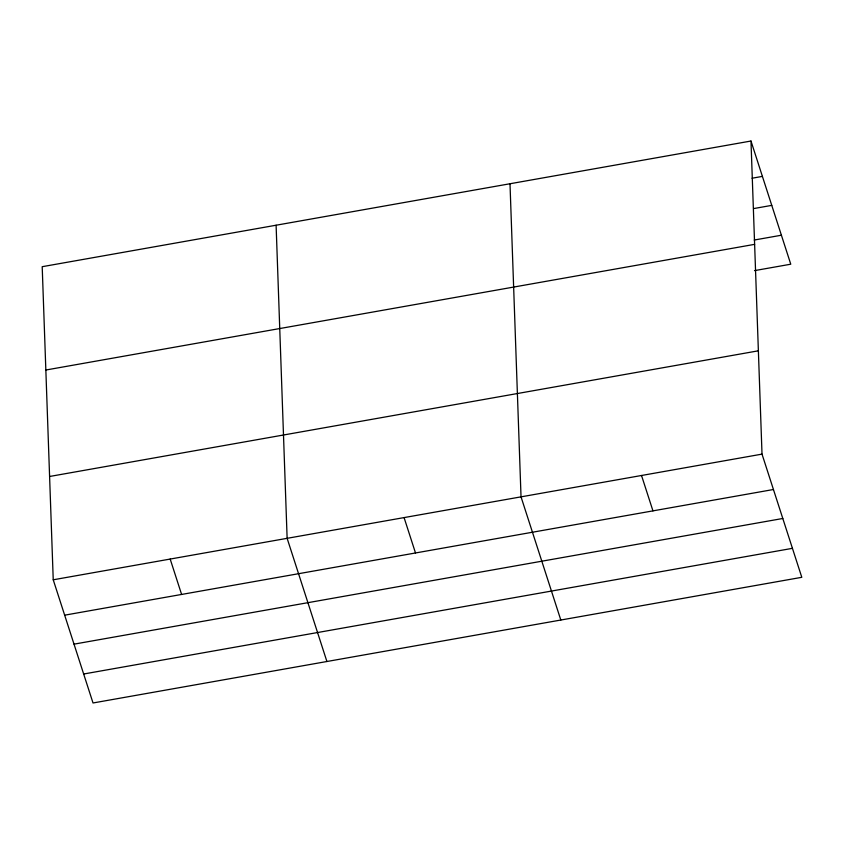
<?xml version="1.0" encoding="UTF-8"?>
<svg xmlns="http://www.w3.org/2000/svg" width="844" height="844" viewBox="0 0 844 844"><rect width="100%" height="100%" fill="white"/><g stroke="black" fill="none" stroke-linecap="round" stroke-linejoin="round"><path stroke-width="1.27" d="M750.981 141.022L42.2 266.693L53.235 579.796L93.019 702.978L801.8 577.307L762.016 454.125L750.981 141.022L790.765 264.204L754.494 270.629M752.046 178.232L762.406 176.396M753.629 208.584L771.764 205.366M754.198 240.044L781.407 235.223M45.84 370.02L754.62 244.349M49.585 476.48L758.376 350.809M53.235 579.796L762.016 454.125M64.661 615.181L773.442 489.509M74.019 644.151L782.799 518.48M83.661 674.008L792.442 548.336M641.524 475.488L652.95 510.873M560.817 620.034L521.033 496.863L509.998 183.749M404.076 517.594L415.501 552.968M326.913 661.506L287.129 538.324L276.104 225.221M170.182 559.066L181.608 594.44"/></g></svg>
